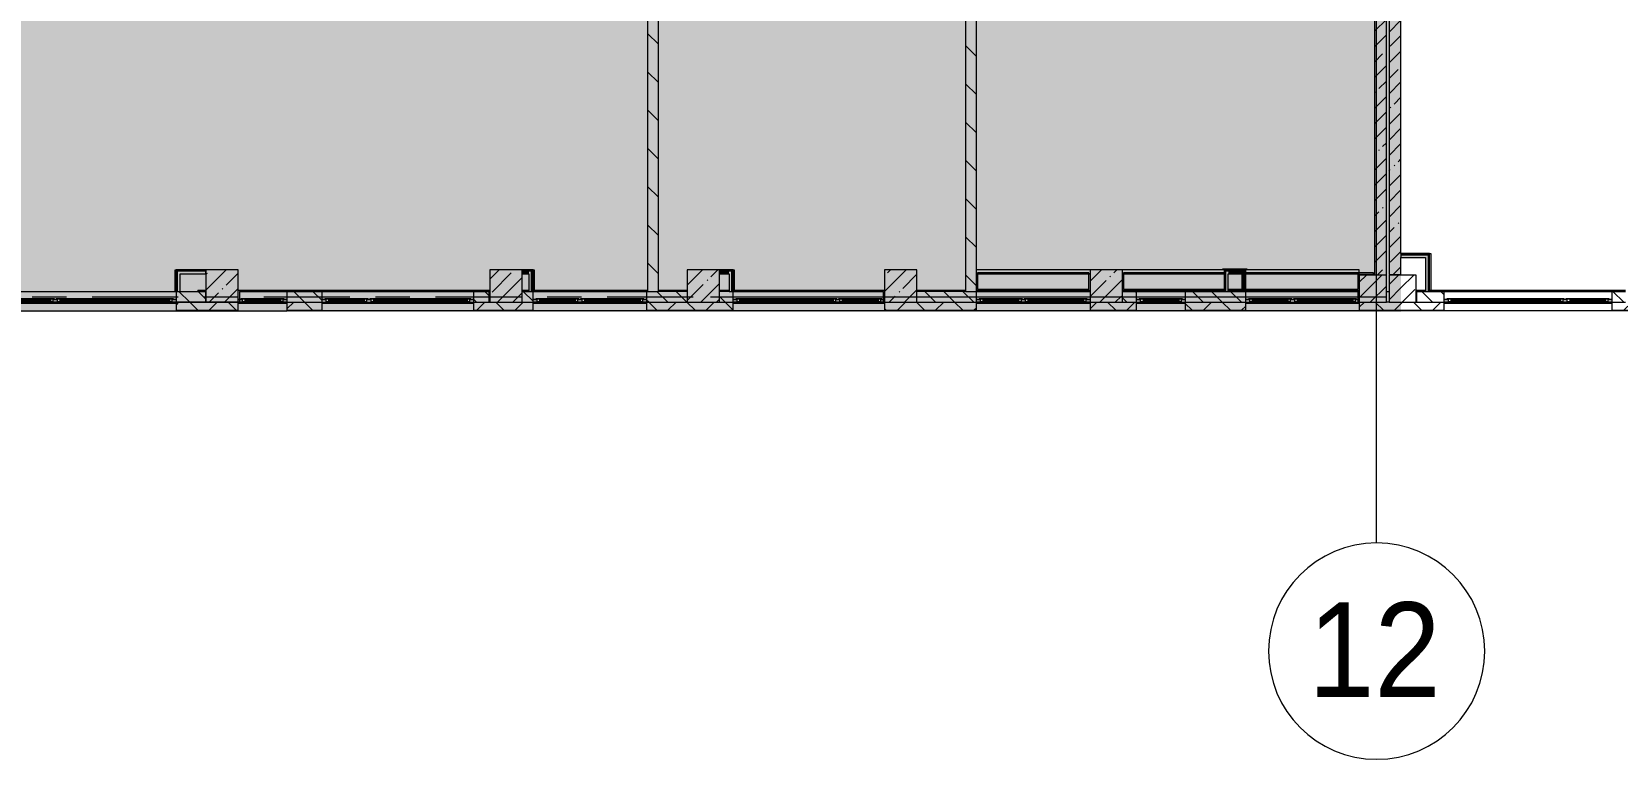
# Model space of a CAD drawing. Header units: millimetres. Extents: x -3245 to 186632, y -8553 to 29000.
# Drawn here: x 73063 to 102382, y -8553 to 4902 of the extents above; entities that cross this region are included whole.
import ezdxf

# ---------------------------------------------------------------- set-up
doc = ezdxf.new("R2010")
doc.units = ezdxf.units.MM
doc.linetypes.add('Осевая', pattern=[3175, 635, -476.25, 1587.5, -476.25])
doc.layers.add('A-DETL-GENF-3', color=7, linetype='Continuous', lineweight=9, true_color=0xc0c0c0, transparency=0.4)
for name, color, linetype, lineweight, true_color in [('A-FLOR-1', 7, 'Continuous', 5, 0xb7b7b7), ('A-FLOR-2', 7, 'Continuous', 5, 0xaaaaaa), ('A-GLAZ-3', 7, 'Continuous', 5, 0x737373), ('A-WALL-8', 7, 'Continuous', 9, 0x737373), ('A-WALL-9', 7, 'Continuous', 5, 0x737373), ('I-WALL-27', 7, 'Continuous', 5, 0xe7e7e7), ('I-WALL-28', 7, 'Continuous', 9, 0xe7e7e7), ('I-WALL-30', 7, 'Continuous', 5, 0x737373), ('S-COLS-1', 7, 'Continuous', 5, 0x737373)]:
    doc.layers.add(name, color=color, linetype=linetype, lineweight=lineweight, true_color=true_color)
for name, color, linetype, lineweight in [('A-GLAZ-2', 7, 'Continuous', 5), ('A-WALL', 7, 'Continuous', 9), ('A-WALL-7', 7, 'Continuous', 5), ('I-WALL-29', 7, 'Continuous', 5), ('S-COLS-2', 7, 'Continuous', 5), ('Оси', 7, 'Continuous', 9), ('Оси-1', 7, 'Continuous', 20), ('Оси-2', 7, 'Осевая', 9)]:
    doc.layers.add(name, color=color, linetype=linetype, lineweight=lineweight)
doc.styles.add('Arial_1', font='arial.ttf', dxfattribs={"width": 0.9, "height": 1750})
pattern_1 = [(45, (-38790, -150), (-285.123, 285.123), []), (45, (-38504.88, -150), (-285.123, 285.123), [504.031, -100.806, 16.764, -84.042])]
pattern_2 = [(45, (59622.45, 0), (-353.5534, 353.5534), []), (135, (59622.45, 0), (-353.5534, -353.5534), [])]
pattern_3 = [(45, (59622.45, 0), (-285.123, 285.123), []), (45, (59907.57, 0), (-285.123, 285.123), [504.031, -100.806, 16.764, -84.042])]
pattern_4 = [(135, (59622.45, 0), (-353.553, -353.553), [])]
pattern_5 = [(135, (59622.45, 0), (-176.7767, -176.7767), [])]
pattern_6 = [(45, (59622.45, 0), (-530.33, 530.33), []), (135, (59622.45, 0), (-530.33, -530.33), [])]

# ---------------------------------------------------------------- blocks, each defined once
blk = doc.blocks.new('BSC_Колонна _Прямоугольная - 600х600-V101-2_4_1_птичка')
at = {"layer": 'S-COLS-2'}
h = blk.add_hatch(dxfattribs=at)
h.set_pattern_fill('FP_110', color=256, style=0, pattern_type=2)
h.set_pattern_definition([(45, (-25860, -200), (-285.123, 285.123), []), (45, (-25574.88, -200), (-285.123, 285.123), [504.031, -100.806, 16.764, -84.042])])
h.paths.add_polyline_path([(-105, -300), (300, -300), (300, 300), (-300, 300), (-300, -300)])
at = {"layer": 'S-COLS-1'}
for p, q in [((300, 300), (-300, 300)), ((-300, 300), (-300, -300)), ((300, -300), (300, 300)), ((-300, -300), (300, -300))]:
    blk.add_line(p, q, dxfattribs=at)
blk = doc.blocks.new('BSC_Колонна _Прямоугольная - 600х600-V102-2_4_1_птичка')
at = {"layer": 'S-COLS-2'}
h = blk.add_hatch(dxfattribs=at)
h.set_pattern_fill('FP_111', color=256, style=0, pattern_type=2)
h.set_pattern_definition([(45, (-29509.74, -200), (-285.123, 285.123), []), (45, (-29224.6, -200), (-285.123, 285.123), [504.031, -100.806, 16.764, -84.042])])
h.paths.add_polyline_path([(-300, -300), (300, -300), (300, 300), (-300, 300)])
at = {"layer": 'S-COLS-1'}
for p, q in [((300, 300), (-300, 300)), ((-300, 300), (-300, -300)), ((300, -300), (300, 300)), ((-300, -300), (300, -300))]:
    blk.add_line(p, q, dxfattribs=at)
blk = doc.blocks.new('BSC_Колонна _Прямоугольная - 500х500-V103-2_4_1_птичка')
at = {"layer": 'S-COLS-2'}
h = blk.add_hatch(dxfattribs=at)
h.set_pattern_fill('FP_112', color=256, style=0, pattern_type=2)
h.set_pattern_definition(pattern_1)
h.paths.add_polyline_path([(-67, -250), (-30, -250), (-30, 250), (-250, 250), (-250, -250)])
h = blk.add_hatch(dxfattribs=at)
h.set_pattern_fill('FP_112', color=256, style=0, pattern_type=2)
h.set_pattern_definition(pattern_1)
h.paths.add_polyline_path([(-30, -250), (250, -250), (250, 250), (-30, 250), (-30, 80)])
at = {"layer": 'S-COLS-1'}
for p, q in [((-30, 250), (-250, 250)), ((-250, 250), (-250, -250)), ((-250, -250), (-30, -250))]:
    blk.add_line(p, q, dxfattribs=at)
at = {"layer": 'S-COLS-2'}
for p, q in [((250, 250), (-30, 250)), ((250, -250), (250, 250)), ((-30, -250), (250, -250))]:
    blk.add_line(p, q, dxfattribs=at)
blk = doc.blocks.new('BSC_Колонна _Прямоугольная - 600х600-V132-2_4_1_птичка')
at = {"layer": 'S-COLS-2'}
h = blk.add_hatch(dxfattribs=at)
h.set_pattern_fill('FP_150', color=256, style=0, pattern_type=2)
h.set_pattern_definition([(45, (-33310, -200), (-285.123, 285.123), []), (45, (-33024.88, -200), (-285.123, 285.123), [504.031, -100.806, 16.764, -84.042])])
h.paths.add_polyline_path([(-135, -300), (300, -300), (300, 300), (-300, 300), (-300, -300)])
at = {"layer": 'S-COLS-1'}
for p, q in [((300, 300), (-300, 300)), ((-300, 300), (-300, -300)), ((300, -300), (300, 300)), ((-300, -300), (300, -300))]:
    blk.add_line(p, q, dxfattribs=at)
blk = doc.blocks.new('120_Окно_СКБ_2Ст - 120_Окно_СКБ_2Ст 2100х2400 _мал створка справа_-22446225-2_4_1_птичка')
at = {"layer": 'A-GLAZ-3'}
for p, q in [((-1050, -127), (-1050, -57)), ((-1050, -57), (-980, -57)), ((1050, -57), (-1050, -57)), ((-980, -127), (-1050, -127)), ((-1050, -127), (-1000, -127)), ((-980, -127), (-1000, -127)), ((-1000, -127), (-1000, -137)), ((-1000, -137), (170, -137)), ((170, -137), (-1000, -137)), ((-980, -57), (-980, -127)), ((150, -87), (-980, -87)), ((-980, -87), (-980, -127)), ((-930, -137), (-930, -87)), ((-930, -107), (100, -107)), ((100, -117), (-930, -117)), ((100, -137), (100, -87)), ((150, -127), (150, -57)), ((150, -57), (220, -57)), ((150, -127), (150, -87)), ((220, -127), (150, -127)), ((170, -127), (150, -127)), ((170, -127), (200, -127)), ((170, -137), (170, -127)), ((220, -127), (200, -127)), ((200, -127), (200, -137)), ((200, -137), (1000, -137)), ((1000, -137), (200, -137)), ((220, -57), (220, -127)), ((980, -87), (220, -87)), ((220, -87), (220, -127)), ((270, -137), (270, -87)), ((270, -107), (930, -107)), ((930, -117), (270, -117)), ((930, -137), (930, -87)), ((980, -127), (980, -57)), ((980, -57), (1050, -57)), ((980, -127), (980, -87)), ((1050, -127), (980, -127)), ((1000, -127), (980, -127)), ((1000, -127), (1050, -127)), ((1000, -137), (1000, -127)), ((1050, -57), (1050, -127))]:
    blk.add_line(p, q, dxfattribs=at)
blk = doc.blocks.new('120_Окно_СКБ_2Ст - 120_Окно_СКБ_2Ст 3100х2500 _мал_ створка слева-2_-22446420-2_4_1_птичка')
at = {"layer": 'A-GLAZ-2'}
for p, q in [((-1550, -127), (-1550, -57)), ((-1550, -57), (-1480, -57)), ((1550, -57), (-1550, -57)), ((-1480, -127), (-1550, -127)), ((-1550, -127), (-1500, -127)), ((-1480, -127), (-1500, -127)), ((-1500, -127), (-1500, -137)), ((-1500, -137), (-700, -137)), ((-700, -137), (-1500, -137)), ((-1480, -57), (-1480, -127)), ((-720, -87), (-1480, -87)), ((-1480, -87), (-1480, -127)), ((-1430, -137), (-1430, -87)), ((-1430, -107), (-770, -107)), ((-770, -117), (-1430, -117)), ((-770, -137), (-770, -87)), ((-720, -127), (-720, -57)), ((-720, -57), (-650, -57)), ((-720, -127), (-720, -87)), ((-650, -127), (-720, -127)), ((-700, -127), (-720, -127)), ((-700, -127), (-670, -127)), ((-700, -137), (-700, -127)), ((-650, -127), (-670, -127)), ((-670, -127), (-670, -137)), ((-670, -137), (1500, -137)), ((1500, -137), (-670, -137)), ((-650, -57), (-650, -127)), ((1480, -87), (-650, -87)), ((-650, -87), (-650, -127)), ((-600, -137), (-600, -87)), ((-600, -107), (1430, -107)), ((1430, -117), (-600, -117)), ((1430, -137), (1430, -87)), ((1480, -127), (1480, -57)), ((1480, -57), (1550, -57)), ((1480, -127), (1480, -87)), ((1550, -127), (1480, -127)), ((1500, -127), (1480, -127)), ((1500, -127), (1550, -127)), ((1500, -137), (1500, -127)), ((1550, -57), (1550, -127))]:
    blk.add_line(p, q, dxfattribs=at)
blk = doc.blocks.new('120_Окно_СКБ_2Ст - 120_Окно_СКБ_2Ст 2800х2500_створка_-22445922-2_4_1_птичка')
at = {"layer": 'A-GLAZ-3'}
for p, q in [((-1400, -127), (-1400, -57)), ((-1400, -57), (-1330, -57)), ((1400, -57), (-1400, -57)), ((-1330, -127), (-1400, -127)), ((-1400, -127), (-1350, -127)), ((-1330, -127), (-1350, -127)), ((-1350, -127), (-1350, -137)), ((-1350, -137), (520, -137)), ((520, -137), (-1350, -137)), ((-1330, -57), (-1330, -127)), ((500, -87), (-1330, -87)), ((-1330, -87), (-1330, -127)), ((-1280, -137), (-1280, -87)), ((-1280, -107), (450, -107)), ((450, -117), (-1280, -117)), ((450, -137), (450, -87)), ((500, -127), (500, -57)), ((500, -57), (570, -57)), ((500, -127), (500, -87)), ((570, -127), (500, -127)), ((520, -127), (500, -127)), ((520, -127), (550, -127)), ((520, -137), (520, -127)), ((570, -127), (550, -127)), ((550, -127), (550, -137)), ((550, -137), (1350, -137)), ((1350, -137), (550, -137)), ((570, -57), (570, -127)), ((1330, -87), (570, -87)), ((570, -87), (570, -127)), ((620, -137), (620, -87)), ((620, -107), (1280, -107)), ((1280, -117), (620, -117)), ((1280, -137), (1280, -87)), ((1330, -127), (1330, -57)), ((1330, -57), (1400, -57)), ((1330, -127), (1330, -87)), ((1400, -127), (1330, -127)), ((1350, -127), (1330, -127)), ((1350, -127), (1400, -127)), ((1350, -137), (1350, -127)), ((1400, -57), (1400, -127))]:
    blk.add_line(p, q, dxfattribs=at)
blk = doc.blocks.new('120_Окно_СКБ_2Ст - 120_Окно_СКБ_2Ст 3100х2500 _мал_створка слева_ 2-22446355-2_4_1_птичка')
at = {"layer": 'A-GLAZ-3'}
for p, q in [((-1550, -127), (-1550, -57)), ((-1550, -57), (-1480, -57)), ((1550, -57), (-1550, -57)), ((-1480, -127), (-1550, -127)), ((-1550, -127), (-1500, -127)), ((-1480, -127), (-1500, -127)), ((-1500, -127), (-1500, -137)), ((-1500, -137), (670, -137)), ((670, -137), (-1500, -137)), ((-1480, -57), (-1480, -127)), ((650, -87), (-1480, -87)), ((-1480, -87), (-1480, -127)), ((-1430, -137), (-1430, -87)), ((-1430, -107), (600, -107)), ((600, -117), (-1430, -117)), ((600, -137), (600, -87)), ((650, -127), (650, -57)), ((650, -57), (720, -57)), ((650, -127), (650, -87)), ((720, -127), (650, -127)), ((670, -127), (650, -127)), ((670, -127), (700, -127)), ((670, -137), (670, -127)), ((720, -127), (700, -127)), ((700, -127), (700, -137)), ((700, -137), (1500, -137)), ((1500, -137), (700, -137)), ((720, -57), (720, -127)), ((1480, -87), (720, -87)), ((720, -87), (720, -127)), ((770, -137), (770, -87)), ((770, -107), (1430, -107)), ((1430, -117), (770, -117)), ((1430, -137), (1430, -87)), ((1480, -127), (1480, -57)), ((1480, -57), (1550, -57)), ((1480, -127), (1480, -87)), ((1550, -127), (1480, -127)), ((1500, -127), (1480, -127)), ((1500, -127), (1550, -127)), ((1500, -137), (1500, -127)), ((1550, -57), (1550, -127))]:
    blk.add_line(p, q, dxfattribs=at)
blk = doc.blocks.new('BSC_Колонна _Прямоугольная - 500х500-V176-2_4_1_птичка')
at = {"layer": 'S-COLS-2'}
h = blk.add_hatch(dxfattribs=at)
h.set_pattern_fill('FP_182', color=256, style=0, pattern_type=2)
h.set_pattern_definition([(45, (-38240, -150), (-285.123, 285.123), []), (45, (-37954.88, -150), (-285.123, 285.123), [504.031, -100.806, 16.764, -84.042])])
h.paths.add_polyline_path([(-250, -250), (250, -250), (250, 250), (-250, 250), (-250, -85)])
at = {"layer": 'S-COLS-1'}
for p, q in [((250, 250), (-250, 250)), ((-250, 250), (-250, -250)), ((250, -250), (250, 250)), ((-250, -250), (250, -250))]:
    blk.add_line(p, q, dxfattribs=at)
blk = doc.blocks.new('120_Окно_СКБ_2Ст - 120_Окно_СКБ_2Ст 2800х2500 4-24273432-2_4_1_птичка')
at = {"layer": 'A-GLAZ-3'}
for p, q in [((-1400, -127), (-1400, -57)), ((-1400, -57), (-1330, -57)), ((1400, -57), (-1400, -57)), ((-1330, -127), (-1400, -127)), ((-1400, -127), (-1350, -127)), ((-1330, -127), (-1350, -127)), ((-1350, -127), (-1350, -137)), ((-1350, -137), (-550, -137)), ((-550, -137), (-1350, -137)), ((-1330, -57), (-1330, -127)), ((-570, -87), (-1330, -87)), ((-1330, -87), (-1330, -127)), ((-1280, -137), (-1280, -87)), ((-1280, -107), (-620, -107)), ((-620, -117), (-1280, -117)), ((-620, -137), (-620, -87)), ((-570, -127), (-570, -57)), ((-570, -57), (-500, -57)), ((-570, -127), (-570, -87)), ((-500, -127), (-570, -127)), ((-550, -127), (-570, -127)), ((-550, -127), (-520, -127)), ((-550, -137), (-550, -127)), ((-500, -127), (-520, -127)), ((-520, -127), (-520, -137)), ((-520, -137), (1350, -137)), ((1350, -137), (-520, -137)), ((-500, -57), (-500, -127)), ((1330, -87), (-500, -87)), ((-500, -87), (-500, -127)), ((-450, -137), (-450, -87)), ((-450, -107), (1280, -107)), ((1280, -117), (-450, -117)), ((1280, -137), (1280, -87)), ((1330, -127), (1330, -57)), ((1330, -57), (1400, -57)), ((1330, -127), (1330, -87)), ((1400, -127), (1330, -127)), ((1350, -127), (1330, -127)), ((1350, -127), (1400, -127)), ((1350, -137), (1350, -127)), ((1400, -57), (1400, -127))]:
    blk.add_line(p, q, dxfattribs=at)
blk = doc.blocks.new('120_Окно_СКБ_1Ст - 120_Окно_СКБ_1Ст 900х2500_h_-V144-2_4_1_птичка')
at = {"layer": 'A-GLAZ-3'}
for p, q in [((-450, -127), (-450, -57)), ((-450, -57), (-380, -57)), ((450, -57), (-450, -57)), ((-380, -127), (-450, -127)), ((-450, -127), (-400, -127)), ((-380, -127), (-400, -127)), ((-400, -127), (-400, -137)), ((-400, -137), (400, -137)), ((400, -137), (-400, -137)), ((-380, -57), (-380, -127)), ((380, -87), (-380, -87)), ((-380, -87), (-380, -127)), ((-330, -137), (-330, -87)), ((-330, -107), (330, -107)), ((330, -117), (-330, -117)), ((330, -137), (330, -87)), ((380, -127), (380, -57)), ((380, -57), (450, -57)), ((380, -127), (380, -87)), ((450, -127), (380, -127)), ((400, -127), (380, -127)), ((400, -127), (450, -127)), ((400, -137), (400, -127)), ((450, -57), (450, -127))]:
    blk.add_line(p, q, dxfattribs=at)
blk = doc.blocks.new('120_Окно_СКБ_1Ст - 120_Окно_СКБ_1Ст 900х2500_h_-V206-2_4_1_птичка')
at = {"layer": 'A-GLAZ-3'}
for p, q in [((-450, -127), (-450, -57)), ((-450, -57), (-380, -57)), ((450, -57), (-450, -57)), ((-380, -127), (-450, -127)), ((-450, -127), (-400, -127)), ((-380, -127), (-400, -127)), ((-400, -127), (-400, -137)), ((-400, -137), (400, -137)), ((400, -137), (-400, -137)), ((-380, -57), (-380, -127)), ((380, -87), (-380, -87)), ((-380, -87), (-380, -127)), ((-330, -137), (-330, -87)), ((-330, -107), (330, -107)), ((330, -117), (-330, -117)), ((330, -137), (330, -87)), ((380, -127), (380, -57)), ((380, -57), (450, -57)), ((380, -127), (380, -87)), ((450, -127), (380, -127)), ((400, -127), (380, -127)), ((400, -127), (450, -127)), ((400, -137), (400, -127)), ((450, -57), (450, -127))]:
    blk.add_line(p, q, dxfattribs=at)
blk = doc.blocks.new('BSC_Колонна _Прямоугольная - 600х600-V208-2_4_1_птичка')
at = {"layer": 'S-COLS-2'}
h = blk.add_hatch(dxfattribs=at)
h.set_pattern_fill('FP_208', color=256, style=0, pattern_type=2)
h.set_pattern_definition([(45, (-22210, -200), (-285.123, 285.123), []), (45, (-21924.88, -200), (-285.123, 285.123), [504.031, -100.806, 16.764, -84.042])])
h.paths.add_polyline_path([(-165, -300), (300, -300), (300, 300), (-300, 300), (-300, -300)])
at = {"layer": 'S-COLS-1'}
for p, q in [((300, 300), (-300, 300)), ((-300, 300), (-300, -300)), ((300, -300), (300, 300)), ((-300, -300), (300, -300))]:
    blk.add_line(p, q, dxfattribs=at)
blk = doc.blocks.new('Зашивка приборов отопления23 - Зашивка приборов отопления-33321838-2_4_1_птичка')
at = {"layer": 'A-WALL-9'}
for p, q in [((36640, 23400), (34540, 23400)), ((34540, 23079), (36640, 23079)), ((36640, 23079), (34540, 23079)), ((34540, 23004), (36640, 23004))]:
    blk.add_line(p, q, dxfattribs=at)
blk = doc.blocks.new('Зашивка приборов отопления24 - Зашивка приборов отопления-33321996-2_4_1_птичка')
at = {"layer": 'A-WALL-9'}
for p, q in [((36640, 23400), (34760, 23400)), ((34760, 23079), (36640, 23079)), ((36640, 23079), (34760, 23079)), ((34760, 23004), (36640, 23004))]:
    blk.add_line(p, q, dxfattribs=at)
blk = doc.blocks.new('Зашивка приборов отопления25 - Зашивка приборов отопления-33322064-2_4_1_птичка')
at = {"layer": 'A-WALL-9'}
for p, q in [((36640, 23400), (34540, 23400)), ((34540, 23104), (34540, 23079)), ((34540, 23079), (36640, 23079)), ((36640, 23079), (34540, 23079)), ((34540, 23079), (34540, 23004)), ((34540, 23004), (36640, 23004))]:
    blk.add_line(p, q, dxfattribs=at)
blk = doc.blocks.new('Ось сетки - D8-29747960-2_4_1_птичка')
at = {"layer": 'Оси-1'}
for start, end in [(360, 180), (180, 360)]:
    blk.add_arc((0, 0), 4, start, end, dxfattribs=at)

msp = doc.modelspace()

# ---------------------------------------------------------------- hatches: boundary and pattern name
at = {"layer": 'A-DETL-GENF-3'}
msp.add_hatch(color=256, dxfattribs=at).paths.add_polyline_path([(92797.5, -280), (98382.4, -280), (98382.4, 23777.7), (93482.4, 23777.7), (93482.4, 27350), (63474.4, 27350), (63474.4, 15358), (59354.4, 15358), (59354.4, -280), (91870, -280)])
at = {"layer": 'A-WALL-7'}
h = msp.add_hatch(dxfattribs=at)
h.set_pattern_fill('FP_133', color=256, style=0, pattern_type=2)
h.set_pattern_definition(pattern_5)
h.paths.add_polyline_path([(76102.1, -100), (76282.4, -100), (76282.4, 100), (75732.4, 100), (75732.4, -100)])
h.paths.add_polyline_path([(72632.4, -100), (72632.4, 100), (72382.4, 100), (72382.4, -100), (72392, -100)])
h = msp.add_hatch(dxfattribs=at)
h.set_pattern_fill('FP_133', color=256, style=0, pattern_type=2)
h.set_pattern_definition(pattern_5)
h.paths.add_polyline_path([(81232.4, -100), (81522.4, -100), (81522.4, 100), (81232.4, 100)])
h.paths.add_polyline_path([(78432.4, -100), (78432.4, 100), (77782.4, 100), (77782.4, -100), (77957.2, -100)])
h = msp.add_hatch(dxfattribs=at)
h.set_pattern_fill('FP_133', color=256, style=0, pattern_type=2)
h.set_pattern_definition(pattern_5)
h.paths.add_polyline_path([(84432.4, -100), (85182.4, -100), (85182.4, 100), (84432.4, 100)])
h.paths.add_polyline_path([(82132.4, -100), (82332.4, -100), (82332.4, 100), (82132.4, 100)])
h = msp.add_hatch(dxfattribs=at)
h.set_pattern_fill('FP_133', color=256, style=0, pattern_type=2)
h.set_pattern_definition(pattern_5)
h.paths.add_polyline_path([(86032.2, -100), (86032.2, 100), (85782.4, 100), (85782.4, -100), (85841.1, -100)])
h = msp.add_hatch(dxfattribs=at)
h.set_pattern_fill('FP_133', color=256, style=0, pattern_type=2)
h.set_pattern_definition(pattern_5)
h.paths.add_polyline_path([(90532.4, -100), (90532.4, 100), (89432.2, 100), (89432.2, -100), (90478.7, -100)])
h = msp.add_hatch(dxfattribs=at)
h.set_pattern_fill('FP_133', color=256, style=0, pattern_type=2)
h.set_pattern_definition(pattern_5)
h.paths.add_polyline_path([(93232.4, -100), (93492.4, -100), (93492.4, 100), (93232.4, 100)])
h.paths.add_polyline_path([(94392.4, -100), (95512.4, -100), (95512.4, 100), (94392.4, 100)])
h = msp.add_hatch(dxfattribs=at)
h.set_pattern_fill('FP_133', color=256, style=0, pattern_type=2)
h.set_pattern_definition(pattern_5)
h.paths.add_polyline_path([(102532.4, -100), (102532.4, 100), (102282.4, 100), (102282.4, -100)])
h.paths.add_polyline_path([(98672.4, -100), (99182.4, -100), (99182.4, 100), (98672.4, 100)])
h = msp.add_hatch(dxfattribs=at)
h.set_pattern_fill('FP_123', color=256, style=0, pattern_type=2)
h.set_pattern_definition(pattern_2)
h.paths.add_polyline_path([(95512.4, -250), (95512.4, -100), (94392.4, -100), (94392.4, -250), (95116.3, -250)])
h.paths.add_polyline_path([(98382.4, -250), (98382.4, -100), (97612.4, -100), (97612.4, -250), (98376.3, -250)])
h.paths.add_polyline_path([(90478.7, -250), (90532.4, -250), (90532.4, -100), (88832.2, -100), (88832.2, -250), (90014.9, -250)])
h.paths.add_polyline_path([(92632.4, -250), (93492.4, -250), (93492.4, -100), (92632.4, -100)])
h.paths.add_polyline_path([(85841.1, -250), (86032.2, -250), (86032.2, -100), (84432.4, -100), (84432.4, -250), (85377.3, -250)])
h.paths.add_polyline_path([(78432.4, -250), (78432.4, -100), (77782.4, -100), (77782.4, -250), (77957.2, -250)])
h.paths.add_polyline_path([(81232.4, -250), (82332.4, -250), (82332.4, -100), (81232.4, -100)])
h.paths.add_polyline_path([(76565.9, -250), (76882.4, -250), (76882.4, -100), (75732.4, -100), (75732.4, -250), (76102.1, -250)])
h.paths.add_polyline_path([(72392, -250), (72632.4, -250), (72632.4, -100), (71282.4, -100), (71282.4, -250), (71464.5, -250)])
h.paths.add_polyline_path([(67754.4, -250), (68182.4, -250), (68182.4, -100), (64252.4, -100), (64252.4, -250), (66826.9, -250)])
h.paths.add_polyline_path([(63352.4, -250), (63352.4, -100), (59362.4, -100), (59362.4, -250), (63116.8, -250)])
h = msp.add_hatch(dxfattribs=at)
h.set_pattern_fill('FP_123', color=256, style=0, pattern_type=2)
h.set_pattern_definition(pattern_2)
h.paths.add_polyline_path([(135322.4, -250), (135322.4, -100), (131182.4, -100), (131182.4, -250), (134535.9, -250)])
h.paths.add_polyline_path([(128970.8, -250), (130282.4, -250), (130282.4, -100), (126682.4, -100), (126682.4, -250), (127115.7, -250)])
h.paths.add_polyline_path([(117682.4, -250), (118432.4, -250), (118432.4, -100), (117682.4, -100)])
h.paths.add_polyline_path([(116532.4, -250), (116782.4, -250), (116782.4, -100), (116032.4, -100), (116032.4, -250), (116449.2, -250)])
h.paths.add_polyline_path([(120532.4, -250), (121682.4, -250), (121682.4, -100), (120532.4, -100)])
h.paths.add_polyline_path([(124782.4, -250), (125782.4, -250), (125782.4, -100), (124782.4, -100)])
h.paths.add_polyline_path([(103032.4, -250), (103658.8, -250), (103658.8, -100), (102282.4, -100), (102282.4, -250), (103000.2, -250)])
h.paths.add_polyline_path([(111532.4, -250), (112932.4, -250), (112932.4, -100), (111532.4, -100)])
h.paths.add_polyline_path([(108432.4, -250), (108432.4, -100), (107032.4, -100), (107032.4, -250), (107637.8, -250)])
h.paths.add_polyline_path([(104558.8, -250), (104932.4, -250), (104932.4, -100), (104558.8, -100)])
h.paths.add_polyline_path([(98382.4, -250), (99182.4, -250), (99182.4, -100), (98382.4, -100), (98382.4, -176.4)])
at = {"layer": 'I-WALL-27'}
for points in [[(76282.4, 425), (76282.4, 475), (75807.4, 475), (75807.4, 425), (76102.1, 425)], [(82257.4, 425), (82257.4, 475), (82132.4, 475), (82132.4, 425)], [(82257.4, 100), (82307.4, 100), (82307.4, 475), (82257.4, 475), (82257.4, 230.5)], [(85957.4, 425), (85957.4, 475), (85782.4, 475), (85782.4, 425)], [(85957.4, 100), (86007.4, 100), (86007.4, 475), (85957.4, 475), (85957.4, 230.5)], [(95137.4, 100), (95187.4, 100), (95187.4, 475), (95137.4, 475), (95137.4, 230.5)], [(95437.4, 425), (95487.4, 425), (95487.4, 475), (95187.4, 475), (95187.4, 425)], [(95487.4, 100), (95487.4, 425), (95437.4, 425), (95437.4, 100)]]:
    msp.add_hatch(color=256, dxfattribs=at).paths.add_polyline_path(points)
at = {"layer": 'I-WALL-28'}
for points in [[(98837.4, 725), (98887.4, 725), (98887.4, 775), (98382.4, 775), (98382.4, 725)], [(98887.4, 100), (98887.4, 725), (98837.4, 725), (98837.4, 100)], [(75757.4, 100), (75807.4, 100), (75807.4, 475), (75757.4, 475), (75757.4, 230.5)]]:
    msp.add_hatch(color=256, dxfattribs=at).paths.add_polyline_path(points)
at = {"layer": 'I-WALL-29'}
h = msp.add_hatch(dxfattribs=at)
h.set_pattern_fill('FP_134', color=256, style=0, pattern_type=2)
h.set_pattern_definition(pattern_4)
h.paths.add_polyline_path([(84652.4, 100), (84652.4, 7700), (84452.4, 7700), (84452.4, 100)])
h = msp.add_hatch(dxfattribs=at)
h.set_pattern_fill('FP_134', color=256, style=0, pattern_type=2)
h.set_pattern_definition(pattern_4)
h.paths.add_polyline_path([(90532.4, 100), (90532.4, 7700), (90332.4, 7700), (90332.4, 100), (90478.7, 100)])
h = msp.add_hatch(dxfattribs=at)
h.set_pattern_fill('FP_131', color=256, style=0, pattern_type=2)
h.set_pattern_definition(pattern_3)
h.paths.add_polyline_path([(97892.4, 400), (98112.4, 400), (98112.4, 7400), (97892.4, 7400), (97892.4, 808.9)])
h = msp.add_hatch(dxfattribs=at)
h.set_pattern_fill('FP_131', color=256, style=0, pattern_type=2)
h.set_pattern_definition(pattern_3)
h.paths.add_polyline_path([(98162.4, 410), (98382.4, 410), (98382.4, 7380), (98162.4, 7380), (98162.4, 800.1)])
h = msp.add_hatch(dxfattribs=at)
h.set_pattern_fill('FP_227', color=256, style=0, pattern_type=2)
h.set_pattern_definition(pattern_6)
h.paths.add_polyline_path([(98899.9, 787.5), (98912.4, 787.5), (98912.4, 800), (98382.4, 800), (98382.4, 787.5)])
h = msp.add_hatch(dxfattribs=at)
h.set_pattern_fill('FP_227', color=256, style=0, pattern_type=2)
h.set_pattern_definition(pattern_6)
h.paths.add_polyline_path([(98887.4, 775), (98899.9, 775), (98899.9, 787.5), (98382.4, 787.5), (98382.4, 775)])
h = msp.add_hatch(dxfattribs=at)
h.set_pattern_fill('FP_227', color=256, style=0, pattern_type=2)
h.set_pattern_definition(pattern_6)
h.paths.add_polyline_path([(75732.4, 100), (75744.9, 100), (75744.9, 500), (75732.4, 500), (75732.4, 230.5)])
h = msp.add_hatch(dxfattribs=at)
h.set_pattern_fill('FP_227', color=256, style=0, pattern_type=2)
h.set_pattern_definition(pattern_6)
h.paths.add_polyline_path([(75744.9, 487.5), (76282.4, 487.5), (76282.4, 500), (75744.9, 500)])
h = msp.add_hatch(dxfattribs=at)
h.set_pattern_fill('FP_227', color=256, style=0, pattern_type=2)
h.set_pattern_definition(pattern_6)
h.paths.add_polyline_path([(75744.9, 100), (75757.4, 100), (75757.4, 487.5), (75744.9, 487.5), (75744.9, 230.5)])
h = msp.add_hatch(dxfattribs=at)
h.set_pattern_fill('FP_227', color=256, style=0, pattern_type=2)
h.set_pattern_definition(pattern_6)
h.paths.add_polyline_path([(76282.4, 475), (76282.4, 487.5), (75757.4, 487.5), (75757.4, 475), (76102.1, 475)])
h = msp.add_hatch(dxfattribs=at)
h.set_pattern_fill('FP_227', color=256, style=0, pattern_type=2)
h.set_pattern_definition(pattern_6)
h.paths.add_polyline_path([(82307.4, 100), (82319.9, 100), (82319.9, 487.5), (82307.4, 487.5), (82307.4, 230.5)])
h = msp.add_hatch(dxfattribs=at)
h.set_pattern_fill('FP_227', color=256, style=0, pattern_type=2)
h.set_pattern_definition(pattern_6)
h.paths.add_polyline_path([(82319.9, 100), (82332.4, 100), (82332.4, 500), (82319.9, 500), (82319.9, 230.5)])
h = msp.add_hatch(dxfattribs=at)
h.set_pattern_fill('FP_227', color=256, style=0, pattern_type=2)
h.set_pattern_definition(pattern_6)
h.paths.add_polyline_path([(86007.4, 100), (86019.9, 100), (86019.9, 487.5), (86007.4, 487.5), (86007.4, 230.5)])
h = msp.add_hatch(dxfattribs=at)
h.set_pattern_fill('FP_227', color=256, style=0, pattern_type=2)
h.set_pattern_definition(pattern_6)
h.paths.add_polyline_path([(86019.9, 100), (86032.4, 100), (86032.4, 500), (86019.9, 500), (86019.9, 230.5)])
h = msp.add_hatch(dxfattribs=at)
h.set_pattern_fill('FP_227', color=256, style=0, pattern_type=2)
h.set_pattern_definition(pattern_6)
h.paths.add_polyline_path([(95124.9, 100), (95124.9, 500), (95112.4, 500), (95116.3, 100)])
h = msp.add_hatch(dxfattribs=at)
h.set_pattern_fill('FP_227', color=256, style=0, pattern_type=2)
h.set_pattern_definition(pattern_6)
h.paths.add_polyline_path([(95124.9, 487.5), (95512.4, 487.5), (95512.4, 500), (95124.9, 500)])
h = msp.add_hatch(dxfattribs=at)
h.set_pattern_fill('FP_227', color=256, style=0, pattern_type=2)
h.set_pattern_definition(pattern_6)
h.paths.add_polyline_path([(95487.4, 475), (95499.9, 475), (95499.9, 487.5), (95137.4, 487.5), (95137.4, 475), (95187.4, 475)])
h = msp.add_hatch(dxfattribs=at)
h.set_pattern_fill('FP_227', color=256, style=0, pattern_type=2)
h.set_pattern_definition(pattern_6)
h.paths.add_polyline_path([(95499.9, 100), (95499.9, 475), (95487.4, 475), (95487.4, 100)])
h = msp.add_hatch(dxfattribs=at)
h.set_pattern_fill('FP_227', color=256, style=0, pattern_type=2)
h.set_pattern_definition(pattern_6)
h.paths.add_polyline_path([(95499.9, 100), (95512.4, 100), (95512.4, 487.5), (95499.9, 487.5), (95499.9, 230.5)])
at = {"layer": 'S-COLS-2'}
h = msp.add_hatch(dxfattribs=at)
h.set_pattern_fill('FP_131', color=256, style=0, pattern_type=2)
h.set_pattern_definition(pattern_3)
h.paths.add_polyline_path([(76282.4, -100), (76882.4, -100), (76882.4, 500), (76282.4, 500), (76282.4, 230.5)])

# ---------------------------------------------------------------- linework, layer by layer
at = {"layer": 'A-FLOR-1'}
for p, q in [((75712.4, 100), (75712.4, 500)), ((75712.4, 500), (75732.4, 500)), ((82332.4, 500), (82352.4, 500)), ((82352.4, 500), (82352.4, 120)), ((86032.4, 500), (86052.4, 500)), ((86052.4, 500), (86052.4, 120)), ((90552.4, 445), (90552.4, 140)), ((92612.4, 445), (90552.4, 445)), ((92612.4, 140), (92612.4, 445)), ((95112.4, 445), (93252.4, 445)), ((93252.4, 445), (93252.4, 140)), ((95091.4, 500), (95091.4, 520)), ((95091.4, 520), (95531.4, 520)), ((97872.4, 445), (95512.4, 445)), ((95531.4, 520), (95531.4, 500)), ((97592.4, 140), (97592.4, 420)), ((97592.4, 420), (97872.4, 420)), ((97872.4, 420), (97872.4, 445)), ((90552.4, 140), (92612.4, 140)), ((93252.4, 140), (95112.4, 140)), ((95187.4, 140), (95437.4, 140)), ((95512.4, 140), (97592.4, 140)), ((97592.4, 100), (97612.4, 100)), ((98112.4, 100), (98162.4, 100))]:
    msp.add_line(p, q, dxfattribs=at)
at = {"layer": 'A-FLOR-2'}
for p, q in [((98912.4, 800), (98932.4, 800)), ((98932.4, 800), (98932.4, 120)), ((98662.4, 100), (98672.4, 100))]:
    msp.add_line(p, q, dxfattribs=at)
at = {"layer": 'A-WALL'}
for p, q in [((98382.4, 787.5), (98899.9, 787.5)), ((98382.4, 775), (98887.4, 775)), ((98887.4, 775), (98887.4, 100)), ((98899.9, 787.5), (98899.9, 100)), ((97612.4, -250), (99182.4, -250)), ((98382.4, -253), (99182.4, -253)), ((98672.4, -100), (99182.4, -100)), ((102282.4, -100), (102532.4, -100)), ((102282.4, -250), (103658.8, -250)), ((102282.4, -253), (103658.8, -253))]:
    msp.add_line(p, q, dxfattribs=at)
at = {"layer": 'A-WALL-7'}
for p, q in [((98672.4, 100), (98672.4, -100)), ((98672.4, 100), (102532.4, 100)), ((99182.4, -258), (99182.4, 100)), ((102282.4, 100), (102282.4, -258)), ((117682.4, -258), (98382.4, -258)), ((98662.4, -100), (98672.4, -100))]:
    msp.add_line(p, q, dxfattribs=at)
at = {"layer": 'A-WALL-8'}
for p, q in [((98382.4, 800), (98382.4, 725)), ((75744.9, 100), (75744.9, 487.5)), ((76282.4, 487.5), (75744.9, 487.5)), ((75757.4, 100), (75757.4, 475)), ((76282.4, 475), (75757.4, 475)), ((82319.9, 487.5), (82132.4, 487.5)), ((82307.4, 475), (82132.4, 475)), ((82307.4, 100), (82307.4, 475)), ((82319.9, 100), (82319.9, 487.5)), ((86019.9, 487.5), (85782.4, 487.5)), ((86007.4, 475), (85782.4, 475)), ((86007.4, 100), (86007.4, 475)), ((86019.9, 100), (86019.9, 487.5)), ((95124.9, 487.5), (95124.9, 100)), ((95499.9, 487.5), (95124.9, 487.5)), ((95137.4, 475), (95137.4, 100)), ((95487.4, 475), (95137.4, 475)), ((95487.4, 100), (95487.4, 475)), ((95499.9, 100), (95499.9, 487.5)), ((84452.4, 100), (84652.4, 100)), ((90332.4, 100), (90532.4, 100)), ((75732.4, -100), (76282.4, -100)), ((75732.4, -250), (76882.4, -250)), ((75732.4, -253), (76882.4, -253)), ((77782.4, -100), (78432.4, -100)), ((77782.4, -250), (78432.4, -250)), ((77782.4, -253), (78432.4, -253)), ((81232.4, -100), (81522.4, -100)), ((81232.4, -250), (82332.4, -250)), ((81232.4, -253), (82332.4, -253)), ((82132.4, -100), (82332.4, -100)), ((84432.4, -100), (85182.4, -100)), ((84432.4, -250), (86032.2, -250)), ((84432.4, -253), (86032.2, -253)), ((85782.4, -100), (86032.2, -100)), ((88832.2, -250), (90532.4, -250)), ((88832.2, -253), (90532.4, -253)), ((89432.2, -100), (90532.4, -100)), ((92632.4, -250), (93492.4, -250)), ((92632.4, -253), (93492.4, -253)), ((93232.4, -100), (93492.4, -100)), ((94392.4, -100), (95512.4, -100)), ((94392.4, -250), (95512.4, -250)), ((94392.4, -253), (95512.4, -253)), ((97612.4, -253), (98376.9, -253))]:
    msp.add_line(p, q, dxfattribs=at)
at = {"layer": 'A-WALL-9'}
for p, q in [((72382.4, 100), (76282.4, 100)), ((75732.4, 100), (75732.4, -258)), ((76282.4, -100), (76282.4, 100)), ((76902.4, 100), (76902.4, -100)), ((76902.4, 100), (81522.4, 100)), ((77782.4, 100), (77782.4, -258)), ((78432.4, -258), (78432.4, 100)), ((81232.4, 100), (81232.4, -258)), ((81522.4, -100), (81522.4, 100)), ((82132.4, 100), (84452.4, 100)), ((82332.4, -258), (82332.4, 100)), ((84432.4, 100), (84432.4, -258)), ((85182.4, 100), (84652.4, 100)), ((85957.4, 100), (85782.4, 100)), ((86032.2, -258), (86032.2, 100)), ((86032.4, 100), (88812.2, 100)), ((88812.2, -100), (88812.2, 100)), ((90332.4, 100), (89432.2, 100)), ((90532.4, -258), (90532.4, 100)), ((90532.4, 100), (92632.4, 100)), ((93232.4, 100), (97592.4, 100)), ((93492.4, -258), (93492.4, 100)), ((94392.4, 100), (94392.4, -258)), ((95512.4, -258), (95512.4, 100)), ((59360.2, -258), (77782.4, -258)), ((77782.4, -100), (59512.4, -100)), ((76882.4, -258), (76882.4, -100)), ((81232.4, -258), (77782.4, -258)), ((78432.4, -100), (81532.4, -100)), ((98378, -258), (81232.4, -258)), ((88832.2, -100), (88832.2, -258)), ((92632.4, -100), (92632.4, -258)), ((93492.4, -100), (97612.4, -100)), ((97612.4, -100), (97612.4, -258)), ((98162.4, -100), (98112.4, -100))]:
    msp.add_line(p, q, dxfattribs=at)
at = {"layer": 'I-WALL-29'}
for p, q in [((98912.4, 800), (98382.4, 800)), ((98382.4, 725), (98837.4, 725)), ((98837.4, 725), (98837.4, 100)), ((98912.4, 100), (98912.4, 800)), ((98672.4, 120), (98837.4, 120)), ((98672.4, 120), (98672.4, 100)), ((98912, 120), (102532.4, 120)), ((102282.4, -100), (99182.4, -100))]:
    msp.add_line(p, q, dxfattribs=at)
at = {"layer": 'I-WALL-30'}
for p, q in [((84452.4, 7700), (84452.4, 100)), ((90332.4, 7700), (90332.4, 100)), ((90532.4, 100), (90532.4, 7900)), ((98112.4, 400), (98112.4, 7400)), ((98162.4, 7380), (98162.4, 410)), ((98382.4, 800), (98382.4, 7380)), ((84652.4, 100), (84652.4, 7100)), ((97892.4, 5270), (97892.4, 400)), ((98382.4, 410), (98382.4, 725)), ((75732.4, 500), (75732.4, 100)), ((76282.4, 500), (75732.4, 500)), ((75807.4, 100), (75807.4, 425)), ((75807.4, 425), (76282.4, 425)), ((76282.4, 425), (76282.4, 500)), ((82332.4, 500), (82132.4, 500)), ((82132.4, 425), (82257.4, 425)), ((82257.4, 425), (82257.4, 100)), ((82332.4, 100), (82332.4, 500)), ((86032.4, 500), (85782.4, 500)), ((85782.4, 425), (85957.4, 425)), ((85957.4, 425), (85957.4, 100)), ((86032.4, 100), (86032.4, 500)), ((95112.4, 500), (95112.4, 100)), ((95512.4, 500), (95112.4, 500)), ((95187.4, 100), (95187.4, 425)), ((95187.4, 425), (95437.4, 425)), ((95437.4, 425), (95437.4, 100)), ((95512.4, 100), (95512.4, 500)), ((98162.4, 410), (98382.4, 410)), ((76132.4, 120), (76282.4, 120)), ((76132.4, 120), (76132.4, 100)), ((76882.4, 120), (81532.4, 120)), ((82132.4, 120), (82257.4, 120)), ((82331.8, 120), (84449.8, 120)), ((84652.4, 120), (85182.4, 120)), ((85782.4, 120), (85957.4, 120)), ((85957.4, 100), (86032.4, 100)), ((86031.8, 120), (88832.2, 120)), ((89432.2, 120), (90332.4, 120)), ((90532.4, 120), (92632.4, 120)), ((93232.4, 120), (95113.1, 120)), ((95187.4, 120), (95437.4, 120)), ((95511.7, 120), (97592.4, 120)), ((97592.4, -100), (97592.4, 120)), ((75732.4, -100), (72632.4, -100)), ((77782.4, -100), (76882.4, -100)), ((84432.4, -100), (82332.4, -100)), ((88832.2, -100), (86032.2, -100)), ((92632.4, -100), (90532.4, -100))]:
    msp.add_line(p, q, dxfattribs=at)
at = {"layer": 'S-COLS-1'}
for p, q in [((76882.4, 500), (76282.4, 500)), ((76282.4, 500), (76282.4, -100)), ((76882.4, -100), (76882.4, 500)), ((76282.4, -100), (76882.4, -100))]:
    msp.add_line(p, q, dxfattribs=at)
at = {"layer": 'Оси'}
for p, q in [((97932.4, -4552.8), (97932.4, 7947.2)), ((85612.4, 0), (98112.4, 0))]:
    msp.add_line(p, q, dxfattribs=at)
at = {"layer": 'Оси-2'}
msp.add_line((69894.9, 0), (85612.4, 0), dxfattribs=at)

# ---------------------------------------------------------------- block references
at = {"layer": 'A-GLAZ-2', "rotation": 180}
msp.add_blockref('120_Окно_СКБ_2Ст - 120_Окно_СКБ_2Ст 3100х2500 _мал_ створка слева-2_-22446420-2_4_1_птичка', (100732.4, -175), dxfattribs=at)
at = {"layer": 'A-GLAZ-3', "rotation": 180}
for name, p in [('120_Окно_СКБ_2Ст - 120_Окно_СКБ_2Ст 3100х2500 _мал_створка слева_ 2-22446355-2_4_1_птичка', (74182.4, -175)), ('120_Окно_СКБ_1Ст - 120_Окно_СКБ_1Ст 900х2500_h_-V144-2_4_1_птичка', (77332.4, -175)), ('120_Окно_СКБ_2Ст - 120_Окно_СКБ_2Ст 2800х2500_створка_-22445922-2_4_1_птичка', (79832.4, -175)), ('120_Окно_СКБ_2Ст - 120_Окно_СКБ_2Ст 2100х2400 _мал створка справа_-22446225-2_4_1_птичка', (83382.4, -175)), ('120_Окно_СКБ_2Ст - 120_Окно_СКБ_2Ст 2800х2500 4-24273432-2_4_1_птичка', (87432.2, -175)), ('120_Окно_СКБ_2Ст - 120_Окно_СКБ_2Ст 2100х2400 _мал створка справа_-22446225-2_4_1_птичка', (91582.4, -175)), ('120_Окно_СКБ_1Ст - 120_Окно_СКБ_1Ст 900х2500_h_-V206-2_4_1_птичка', (93942.4, -175)), ('120_Окно_СКБ_2Ст - 120_Окно_СКБ_2Ст 2100х2400 _мал створка справа_-22446225-2_4_1_птичка', (96562.4, -175))]:
    msp.add_blockref(name, p, dxfattribs=at)
at = {"layer": 'A-WALL-9', "rotation": 180}
for name, p in [('Зашивка приборов отопления23 - Зашивка приборов отопления-33321838-2_4_1_птичка', (127172.4, 23504)), ('Зашивка приборов отопления24 - Зашивка приборов отопления-33321996-2_4_1_птичка', (129872.4, 23504)), ('Зашивка приборов отопления25 - Зашивка приборов отопления-33322064-2_4_1_птичка', (132152.4, 23504))]:
    msp.add_blockref(name, p, dxfattribs=at)
at = {"layer": 'S-COLS-1'}
for name, p in [('BSC_Колонна _Прямоугольная - 600х600-V208-2_4_1_птичка', (81832.4, 200)), ('BSC_Колонна _Прямоугольная - 600х600-V101-2_4_1_птичка', (85482.4, 200)), ('BSC_Колонна _Прямоугольная - 600х600-V102-2_4_1_птичка', (89132.2, 200)), ('BSC_Колонна _Прямоугольная - 600х600-V132-2_4_1_птичка', (92932.4, 200)), ('BSC_Колонна _Прямоугольная - 500х500-V176-2_4_1_птичка', (97862.4, 150))]:
    msp.add_blockref(name, p, dxfattribs=at)
at = {"layer": 'S-COLS-2'}
msp.add_blockref('BSC_Колонна _Прямоугольная - 500х500-V103-2_4_1_птичка', (98412.4, 150), dxfattribs=at)
at = {"layer": 'Оси-1', "xscale": 499.9999999999995, "yscale": 499.9999999999995, "zscale": 499.9999999999995}
msp.add_blockref('Ось сетки - D8-29747960-2_4_1_птичка', (97932.4, -6552.8), dxfattribs=at)

# ---------------------------------------------------------------- texts
at = {"layer": 'Оси', "insert": (96669.4, -5649.6), "char_height": 1750, "width": 3030.379, "attachment_point": 1, "style": 'Arial_1'}
msp.add_mtext('12', dxfattribs=at)

doc.saveas('drawing.dxf')
